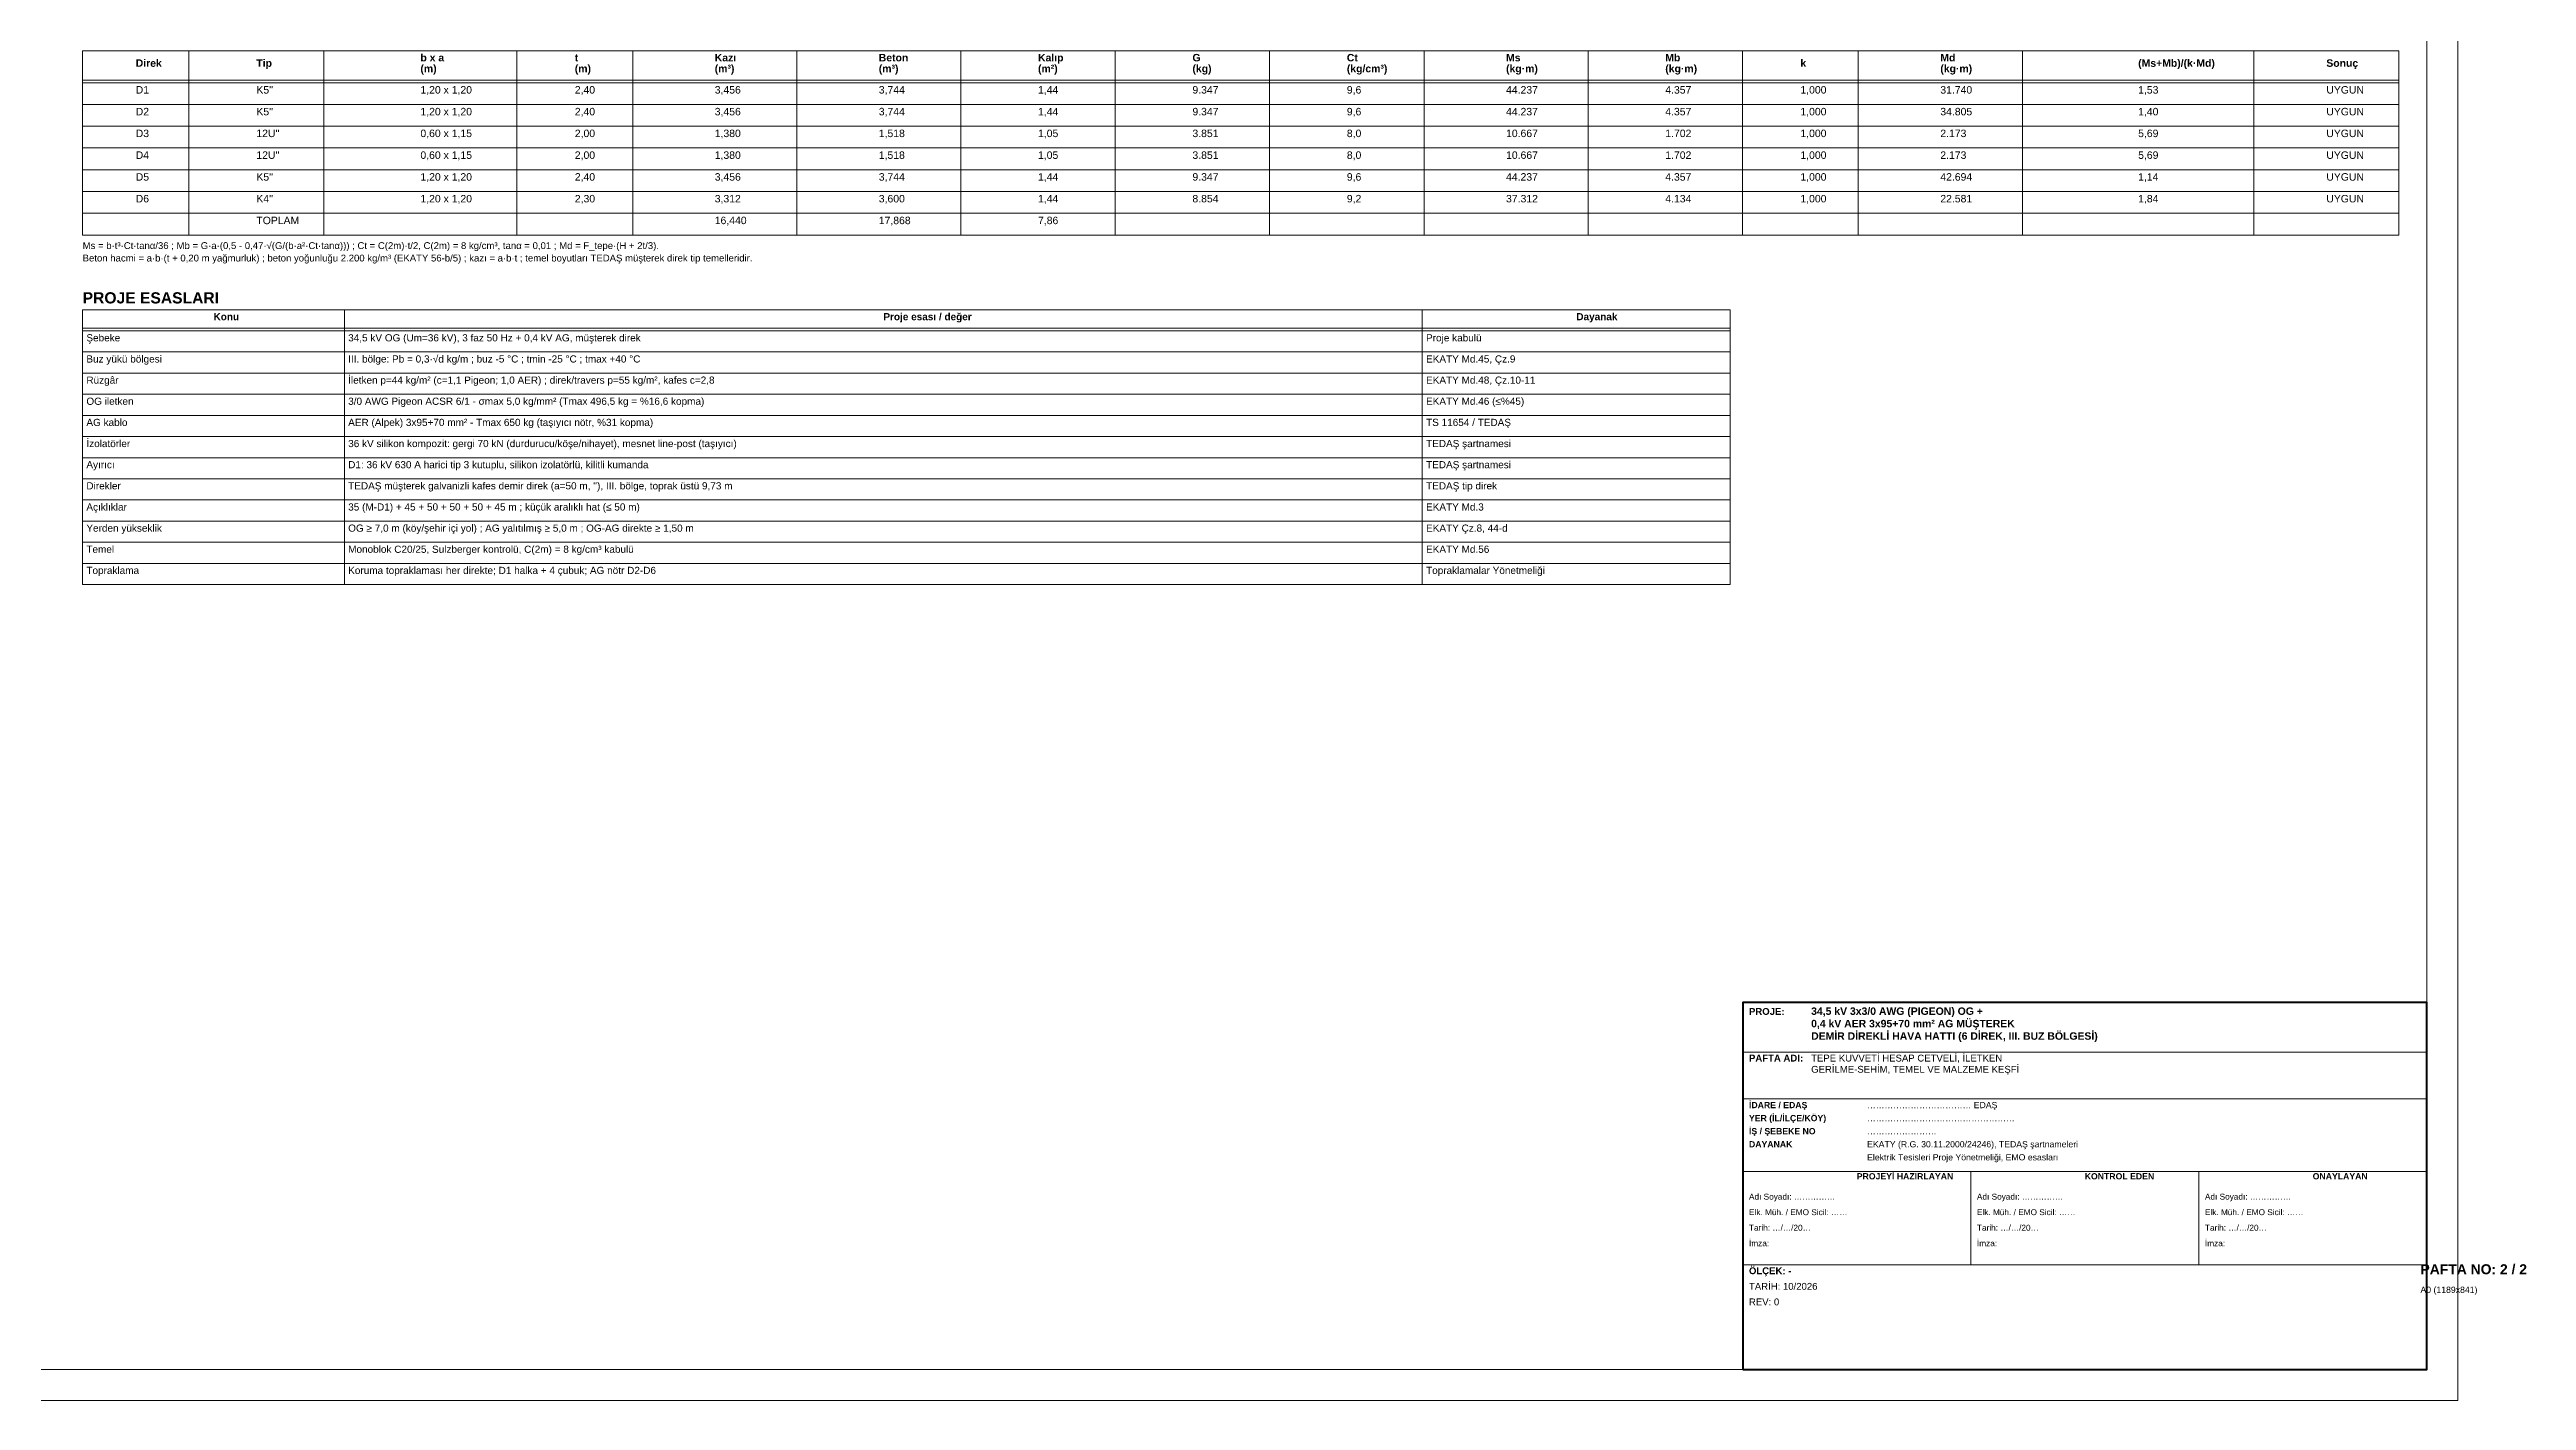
# Model space of a CAD drawing. Header units: millimetres. Extents: x 0 to 2461, y 0 to 841.
# Drawn here: x 1664 to 2461, y 0 to 434 of the extents above; entities that cross this region are included whole.
import ezdxf

# ---------------------------------------------------------------- set-up
doc = ezdxf.new("R2010")
doc.units = ezdxf.units.MM
doc.header["$LTSCALE"] = 6
for name, color, linetype, lineweight, plot in [('00-CERCEVE', 7, 'Continuous', 0, False), ('01-ANTET', 7, 'Continuous', 0, False), ('02-BASLIK', 7, 'Continuous', 0, False), ('42-TABLO', 7, 'Continuous', 0, False), ('43-TABLO-CERCEVE', 7, 'Continuous', 0, False)]:
    doc.layers.add(name, color=color, linetype=linetype, lineweight=lineweight, plot=plot)
doc.styles.add('TRK', font='arial.ttf', dxfattribs={"width": 0.9})
doc.styles.add('TRKB', font='arialbd.ttf', dxfattribs={"width": 0.9})

msp = doc.modelspace()

# ---------------------------------------------------------------- linework, layer by layer
at = {"layer": '00-CERCEVE', "lineweight": 18}
msp.add_lwpolyline([(1250, 0), (2439, 0), (2439, 841), (1250, 841)], close=True, dxfattribs=at)
at = {"layer": '00-CERCEVE'}
msp.add_lwpolyline([(1270, 10), (2429, 10), (2429, 831), (1270, 831)], close=True, dxfattribs=at)
at = {"layer": '01-ANTET'}
for p, q in [((2209, 112), (2429, 112)), ((2209, 97), (2429, 97)), ((2209, 73.6), (2429, 73.6)), ((2209, 43.6), (2429, 43.6))]:
    msp.add_line(p, q, dxfattribs=at)
at = {"layer": '01-ANTET', "lineweight": 50}
msp.add_lwpolyline([(2209, 10), (2429, 10), (2429, 128), (2209, 128)], close=True, dxfattribs=at)
at = {"layer": '01-ANTET'}
for points in [[(2209, 43.6), (2282.33, 43.6), (2282.33, 73.6), (2209, 73.6)], [(2282.33, 43.6), (2355.67, 43.6), (2355.67, 73.6), (2282.33, 73.6)], [(2355.67, 43.6), (2429, 43.6), (2429, 73.6), (2355.67, 73.6)]]:
    msp.add_lwpolyline(points, close=True, dxfattribs=at)
at = {"layer": '42-TABLO'}
for p, q in [((1709.15, 423.8), (1709.15, 416.8)), ((1752.6, 423.8), (1752.6, 416.8)), ((1814.69, 423.8), (1814.69, 416.8)), ((1851.94, 423.8), (1851.94, 416.8)), ((1904.71, 423.8), (1904.71, 416.8)), ((1957.48, 423.8), (1957.48, 416.8)), ((2007.15, 423.8), (2007.15, 416.8)), ((2056.81, 423.8), (2056.81, 416.8)), ((2106.48, 423.8), (2106.48, 416.8)), ((2159.25, 423.8), (2159.25, 416.8)), ((2208.92, 423.8), (2208.92, 416.8)), ((2246.17, 423.8), (2246.17, 416.8)), ((2298.94, 423.8), (2298.94, 416.8)), ((2373.44, 423.8), (2373.44, 416.8)), ((2420, 423.8), (2420, 416.8)), ((1675, 416.8), (2420, 416.8)), ((1709.15, 416.8), (1709.15, 409.8)), ((1752.6, 416.8), (1752.6, 409.8)), ((1814.69, 416.8), (1814.69, 409.8)), ((1851.94, 416.8), (1851.94, 409.8)), ((1904.71, 416.8), (1904.71, 409.8)), ((1957.48, 416.8), (1957.48, 409.8)), ((2007.15, 416.8), (2007.15, 409.8)), ((2056.81, 416.8), (2056.81, 409.8)), ((2106.48, 416.8), (2106.48, 409.8)), ((2159.25, 416.8), (2159.25, 409.8)), ((2208.92, 416.8), (2208.92, 409.8)), ((2246.17, 416.8), (2246.17, 409.8)), ((2298.94, 416.8), (2298.94, 409.8)), ((2373.44, 416.8), (2373.44, 409.8)), ((2420, 416.8), (2420, 409.8)), ((1675, 409.8), (2420, 409.8)), ((1709.15, 409.8), (1709.15, 402.8)), ((1752.6, 409.8), (1752.6, 402.8)), ((1814.69, 409.8), (1814.69, 402.8)), ((1851.94, 409.8), (1851.94, 402.8)), ((1904.71, 409.8), (1904.71, 402.8)), ((1957.48, 409.8), (1957.48, 402.8)), ((2007.15, 409.8), (2007.15, 402.8)), ((2056.81, 409.8), (2056.81, 402.8)), ((2106.48, 409.8), (2106.48, 402.8)), ((2159.25, 409.8), (2159.25, 402.8)), ((2208.92, 409.8), (2208.92, 402.8)), ((2246.17, 409.8), (2246.17, 402.8)), ((2298.94, 409.8), (2298.94, 402.8)), ((2373.44, 409.8), (2373.44, 402.8)), ((2420, 409.8), (2420, 402.8)), ((1675, 402.8), (2420, 402.8)), ((1709.15, 402.8), (1709.15, 395.8)), ((1752.6, 402.8), (1752.6, 395.8)), ((1814.69, 402.8), (1814.69, 395.8)), ((1851.94, 402.8), (1851.94, 395.8)), ((1904.71, 402.8), (1904.71, 395.8)), ((1957.48, 402.8), (1957.48, 395.8)), ((2007.15, 402.8), (2007.15, 395.8)), ((2056.81, 402.8), (2056.81, 395.8)), ((2106.48, 402.8), (2106.48, 395.8)), ((2159.25, 402.8), (2159.25, 395.8)), ((2208.92, 402.8), (2208.92, 395.8)), ((2246.17, 402.8), (2246.17, 395.8)), ((2298.94, 402.8), (2298.94, 395.8)), ((2373.44, 402.8), (2373.44, 395.8)), ((2420, 402.8), (2420, 395.8)), ((1675, 395.8), (2420, 395.8)), ((1709.15, 395.8), (1709.15, 388.8)), ((1752.6, 395.8), (1752.6, 388.8)), ((1814.69, 395.8), (1814.69, 388.8)), ((1851.94, 395.8), (1851.94, 388.8)), ((1904.71, 395.8), (1904.71, 388.8)), ((1957.48, 395.8), (1957.48, 388.8)), ((2007.15, 395.8), (2007.15, 388.8)), ((2056.81, 395.8), (2056.81, 388.8)), ((2106.48, 395.8), (2106.48, 388.8)), ((2159.25, 395.8), (2159.25, 388.8)), ((2208.92, 395.8), (2208.92, 388.8)), ((2246.17, 395.8), (2246.17, 388.8)), ((2298.94, 395.8), (2298.94, 388.8)), ((2373.44, 395.8), (2373.44, 388.8)), ((2420, 395.8), (2420, 388.8)), ((1675, 388.8), (2420, 388.8)), ((1709.15, 388.8), (1709.15, 381.8)), ((1752.6, 388.8), (1752.6, 381.8)), ((1814.69, 388.8), (1814.69, 381.8)), ((1851.94, 388.8), (1851.94, 381.8)), ((1904.71, 388.8), (1904.71, 381.8)), ((1957.48, 388.8), (1957.48, 381.8)), ((2007.15, 388.8), (2007.15, 381.8)), ((2056.81, 388.8), (2056.81, 381.8)), ((2106.48, 388.8), (2106.48, 381.8)), ((2159.25, 388.8), (2159.25, 381.8)), ((2208.92, 388.8), (2208.92, 381.8)), ((2246.17, 388.8), (2246.17, 381.8)), ((2298.94, 388.8), (2298.94, 381.8)), ((2373.44, 388.8), (2373.44, 381.8)), ((2420, 388.8), (2420, 381.8)), ((1675, 381.8), (2420, 381.8)), ((1675, 374.8), (2420, 374.8)), ((1709.15, 381.8), (1709.15, 374.8)), ((1752.6, 381.8), (1752.6, 374.8)), ((1814.69, 381.8), (1814.69, 374.8)), ((1851.94, 381.8), (1851.94, 374.8)), ((1904.71, 381.8), (1904.71, 374.8)), ((1957.48, 381.8), (1957.48, 374.8)), ((2007.15, 381.8), (2007.15, 374.8)), ((2056.81, 381.8), (2056.81, 374.8)), ((2106.48, 381.8), (2106.48, 374.8)), ((2159.25, 381.8), (2159.25, 374.8)), ((2208.92, 381.8), (2208.92, 374.8)), ((2246.17, 381.8), (2246.17, 374.8)), ((2298.94, 381.8), (2298.94, 374.8)), ((2373.44, 381.8), (2373.44, 374.8)), ((2420, 381.8), (2420, 374.8)), ((1759.21, 344), (1759.21, 337.2)), ((2105.93, 344), (2105.93, 337.2)), ((2205, 344), (2205, 337.2)), ((1675, 337.2), (2205, 337.2)), ((1759.21, 337.2), (1759.21, 330.4)), ((2105.93, 337.2), (2105.93, 330.4)), ((2205, 337.2), (2205, 330.4)), ((1675, 330.4), (2205, 330.4)), ((1759.21, 330.4), (1759.21, 323.6)), ((2105.93, 330.4), (2105.93, 323.6)), ((2205, 330.4), (2205, 323.6)), ((1675, 323.6), (2205, 323.6)), ((1759.21, 323.6), (1759.21, 316.8)), ((2105.93, 323.6), (2105.93, 316.8)), ((2205, 323.6), (2205, 316.8)), ((1675, 316.8), (2205, 316.8)), ((1759.21, 316.8), (1759.21, 310)), ((2105.93, 316.8), (2105.93, 310)), ((2205, 316.8), (2205, 310)), ((1675, 310), (2205, 310)), ((1675, 303.2), (2205, 303.2)), ((1759.21, 310), (1759.21, 303.2)), ((1759.21, 303.2), (1759.21, 296.4)), ((2105.93, 310), (2105.93, 303.2)), ((2105.93, 303.2), (2105.93, 296.4)), ((2205, 310), (2205, 303.2)), ((2205, 303.2), (2205, 296.4)), ((1675, 296.4), (2205, 296.4)), ((1759.21, 296.4), (1759.21, 289.6)), ((2105.93, 296.4), (2105.93, 289.6)), ((2205, 296.4), (2205, 289.6)), ((1675, 289.6), (2205, 289.6)), ((1759.21, 289.6), (1759.21, 282.8)), ((2105.93, 289.6), (2105.93, 282.8)), ((2205, 289.6), (2205, 282.8)), ((1675, 282.8), (2205, 282.8)), ((1759.21, 282.8), (1759.21, 276)), ((2105.93, 282.8), (2105.93, 276)), ((2205, 282.8), (2205, 276)), ((1675, 276), (2205, 276)), ((1759.21, 276), (1759.21, 269.2)), ((2105.93, 276), (2105.93, 269.2)), ((2205, 276), (2205, 269.2)), ((1675, 269.2), (2205, 269.2)), ((1759.21, 269.2), (1759.21, 262.4)), ((2105.93, 269.2), (2105.93, 262.4)), ((2205, 269.2), (2205, 262.4)), ((1675, 262.4), (2205, 262.4))]:
    msp.add_line(p, q, dxfattribs=at)
at = {"layer": '43-TABLO-CERCEVE'}
for p, q in [((1675, 434), (1675, 374.8)), ((1709.15, 434), (1709.15, 423.8)), ((1752.6, 434), (1752.6, 423.8)), ((1814.69, 434), (1814.69, 423.8)), ((1851.94, 434), (1851.94, 423.8)), ((1904.71, 434), (1904.71, 423.8)), ((1957.48, 434), (1957.48, 423.8)), ((2007.15, 434), (2007.15, 423.8)), ((2056.81, 434), (2056.81, 423.8)), ((2106.48, 434), (2106.48, 423.8)), ((2159.25, 434), (2159.25, 423.8)), ((2208.92, 434), (2208.92, 423.8)), ((2246.17, 434), (2246.17, 423.8)), ((2298.94, 434), (2298.94, 423.8)), ((2373.44, 434), (2373.44, 423.8)), ((2420, 434), (2420, 423.8)), ((2420, 434), (2420, 374.8)), ((1675, 424.6), (2420, 424.6)), ((1675, 374.8), (2420, 374.8)), ((1675, 350.8), (1675, 262.4)), ((1759.21, 350.8), (1759.21, 344)), ((2105.93, 350.8), (2105.93, 344)), ((2205, 350.8), (2205, 344)), ((2205, 350.8), (2205, 262.4)), ((1675, 344.8), (2205, 344.8)), ((1675, 262.4), (2205, 262.4))]:
    msp.add_line(p, q, dxfattribs=at)
for points in [[(1675, 423.8), (2420, 423.8), (2420, 434), (1675, 434)], [(1675, 344), (2205, 344), (2205, 350.8), (1675, 350.8)]]:
    msp.add_lwpolyline(points, close=True, dxfattribs=at)

# ---------------------------------------------------------------- texts
at = {"layer": '01-ANTET'}
for s, height, style, p in [('PROJE:', 2.2, 'TRKB', (2211, 124)), ('34,5 kV 3x3/0 AWG (PIGEON) OG +', 2.4, 'TRKB', (2231, 124)), ('0,4 kV AER 3x95+70 mm² AG MÜŞTEREK', 2.4, 'TRKB', (2231, 120)), ('TEPE KUVVETİ HESAP CETVELİ, İLETKEN', 2.2, 'TRK', (2231, 109)), ('DEMİR DİREKLİ HAVA HATTI (6 DİREK, III. BUZ BÖLGESİ)', 2.4, 'TRKB', (2231, 116)), ('PAFTA ADI:', 2.2, 'TRKB', (2211, 109)), ('GERİLME-SEHİM, TEMEL VE MALZEME KEŞFİ', 2.2, 'TRK', (2231, 105.4)), ('İDARE / EDAŞ', 2, 'TRKB', (2211, 94)), ('……………………………… EDAŞ', 2, 'TRK', (2249, 94)), ('YER (İL/İLÇE/KÖY)', 2, 'TRKB', (2211, 89.8)), ('İŞ / ŞEBEKE NO', 2, 'TRKB', (2211, 85.6)), ('……………………………………………', 2, 'TRK', (2249, 89.8)), ('DAYANAK', 2, 'TRKB', (2211, 81.4)), ('EKATY (R.G. 30.11.2000/24246), TEDAŞ şartnameleri', 2, 'TRK', (2249, 81.4)), ('……………………', 2, 'TRK', (2249, 85.6)), ('PROJEYİ HAZIRLAYAN', 2, 'TRKB', (2245.67, 71.1)), ('Elektrik Tesisleri Proje Yönetmeliği, EMO esasları', 2, 'TRK', (2249, 77.2)), ('KONTROL EDEN', 2, 'TRKB', (2319, 71.1)), ('ONAYLAYAN', 2, 'TRKB', (2392.33, 71.1)), ('Adı Soyadı: ……………', 1.9, 'TRK', (2211, 64.6)), ('Adı Soyadı: ……………', 1.9, 'TRK', (2284.33, 64.6)), ('Adı Soyadı: ……………', 1.9, 'TRK', (2357.67, 64.6)), ('Tarih: …/…/20…', 1.9, 'TRK', (2211, 54.6)), ('Elk. Müh. / EMO Sicil: ……', 1.9, 'TRK', (2211, 59.6)), ('Tarih: …/…/20…', 1.9, 'TRK', (2284.33, 54.6)), ('Elk. Müh. / EMO Sicil: ……', 1.9, 'TRK', (2284.33, 59.6)), ('Tarih: …/…/20…', 1.9, 'TRK', (2357.67, 54.6)), ('Elk. Müh. / EMO Sicil: ……', 1.9, 'TRK', (2357.67, 59.6)), ('İmza:', 1.9, 'TRK', (2211, 49.6)), ('İmza:', 1.9, 'TRK', (2284.33, 49.6)), ('İmza:', 1.9, 'TRK', (2357.67, 49.6)), ('ÖLÇEK: -', 2.2, 'TRKB', (2211, 40.6)), ('PAFTA NO: 2 / 2', 3.2, 'TRKB', (2427, 40.6)), ('TARİH: 10/2026', 2.2, 'TRK', (2211, 35.6)), ('REV: 0', 2.2, 'TRK', (2211, 30.6)), ('A0 (1189x841)', 2, 'TRK', (2427, 34.6))]:
    msp.add_text(s, height=height, dxfattribs=dict(at, style=style)).set_placement(p)
at = {"layer": '02-BASLIK', "style": 'TRKB'}
msp.add_text('PROJE ESASLARI', height=3.6, dxfattribs=at).set_placement((1675, 352.8))
at = {"layer": '42-TABLO'}
for s, height, style, p in [('Direk', 2.4, 'TRKB', (1692.07, 428.9)), ('Tip', 2.4, 'TRKB', (1730.88, 428.9)), ('b x a', 2.4, 'TRKB', (1783.65, 430.65)), ('t', 2.4, 'TRKB', (1833.31, 430.65)), ('Kazı', 2.4, 'TRKB', (1878.32, 430.65)), ('Beton', 2.4, 'TRKB', (1931.09, 430.65)), ('Kalıp', 2.4, 'TRKB', (1982.31, 430.65)), ('G', 2.4, 'TRKB', (2031.98, 430.65)), ('Ct', 2.4, 'TRKB', (2081.65, 430.65)), ('Ms', 2.4, 'TRKB', (2132.86, 430.65)), ('Mb', 2.4, 'TRKB', (2184.08, 430.65)), ('k', 2.4, 'TRKB', (2227.54, 428.9)), ('Md', 2.4, 'TRKB', (2272.55, 430.65)), ('(Ms+Mb)/(k·Md)', 2.4, 'TRKB', (2336.19, 428.9)), ('Sonuç', 2.4, 'TRKB', (2396.72, 428.9)), ('D1', 2.4, 'TRK', (1692.07, 420.3)), ("K5''", 2.4, 'TRK', (1730.88, 420.3)), ('(m)', 2.4, 'TRKB', (1783.65, 427.15)), ('1,20 x 1,20', 2.4, 'TRK', (1783.65, 420.3)), ('(m)', 2.4, 'TRKB', (1833.31, 427.15)), ('2,40', 2.4, 'TRK', (1833.31, 420.3)), ('3,456', 2.4, 'TRK', (1878.32, 420.3)), ('(m³)', 2.4, 'TRKB', (1878.32, 427.15)), ('3,744', 2.4, 'TRK', (1931.09, 420.3)), ('(m³)', 2.4, 'TRKB', (1931.09, 427.15)), ('(m²)', 2.4, 'TRKB', (1982.31, 427.15)), ('1,44', 2.4, 'TRK', (1982.31, 420.3)), ('9.347', 2.4, 'TRK', (2031.98, 420.3)), ('(kg)', 2.4, 'TRKB', (2031.98, 427.15)), ('9,6', 2.4, 'TRK', (2081.65, 420.3)), ('(kg/cm³)', 2.4, 'TRKB', (2081.65, 427.15)), ('44.237', 2.4, 'TRK', (2132.86, 420.3)), ('(kg·m)', 2.4, 'TRKB', (2132.86, 427.15)), ('4.357', 2.4, 'TRK', (2184.08, 420.3)), ('(kg·m)', 2.4, 'TRKB', (2184.08, 427.15)), ('1,000', 2.4, 'TRK', (2227.54, 420.3)), ('31.740', 2.4, 'TRK', (2272.55, 420.3)), ('(kg·m)', 2.4, 'TRKB', (2272.55, 427.15)), ('1,53', 2.4, 'TRK', (2336.19, 420.3)), ('UYGUN', 2.4, 'TRK', (2396.72, 420.3)), ('D2', 2.4, 'TRK', (1692.07, 413.3)), ("K5''", 2.4, 'TRK', (1730.88, 413.3)), ('1,20 x 1,20', 2.4, 'TRK', (1783.65, 413.3)), ('2,40', 2.4, 'TRK', (1833.31, 413.3)), ('3,456', 2.4, 'TRK', (1878.32, 413.3)), ('3,744', 2.4, 'TRK', (1931.09, 413.3)), ('1,44', 2.4, 'TRK', (1982.31, 413.3)), ('9.347', 2.4, 'TRK', (2031.98, 413.3)), ('9,6', 2.4, 'TRK', (2081.65, 413.3)), ('44.237', 2.4, 'TRK', (2132.86, 413.3)), ('4.357', 2.4, 'TRK', (2184.08, 413.3)), ('1,000', 2.4, 'TRK', (2227.54, 413.3)), ('34.805', 2.4, 'TRK', (2272.55, 413.3)), ('1,40', 2.4, 'TRK', (2336.19, 413.3)), ('UYGUN', 2.4, 'TRK', (2396.72, 413.3)), ('D3', 2.4, 'TRK', (1692.07, 406.3)), ("12U''", 2.4, 'TRK', (1730.88, 406.3)), ('0,60 x 1,15', 2.4, 'TRK', (1783.65, 406.3)), ('2,00', 2.4, 'TRK', (1833.31, 406.3)), ('1,380', 2.4, 'TRK', (1878.32, 406.3)), ('1,518', 2.4, 'TRK', (1931.09, 406.3)), ('1,05', 2.4, 'TRK', (1982.31, 406.3)), ('3.851', 2.4, 'TRK', (2031.98, 406.3)), ('8,0', 2.4, 'TRK', (2081.65, 406.3)), ('10.667', 2.4, 'TRK', (2132.86, 406.3)), ('1.702', 2.4, 'TRK', (2184.08, 406.3)), ('1,000', 2.4, 'TRK', (2227.54, 406.3)), ('2.173', 2.4, 'TRK', (2272.55, 406.3)), ('5,69', 2.4, 'TRK', (2336.19, 406.3)), ('UYGUN', 2.4, 'TRK', (2396.72, 406.3)), ('D4', 2.4, 'TRK', (1692.07, 399.3)), ("12U''", 2.4, 'TRK', (1730.88, 399.3)), ('0,60 x 1,15', 2.4, 'TRK', (1783.65, 399.3)), ('2,00', 2.4, 'TRK', (1833.31, 399.3)), ('1,380', 2.4, 'TRK', (1878.32, 399.3)), ('1,518', 2.4, 'TRK', (1931.09, 399.3)), ('1,05', 2.4, 'TRK', (1982.31, 399.3)), ('3.851', 2.4, 'TRK', (2031.98, 399.3)), ('8,0', 2.4, 'TRK', (2081.65, 399.3)), ('10.667', 2.4, 'TRK', (2132.86, 399.3)), ('1.702', 2.4, 'TRK', (2184.08, 399.3)), ('1,000', 2.4, 'TRK', (2227.54, 399.3)), ('2.173', 2.4, 'TRK', (2272.55, 399.3)), ('5,69', 2.4, 'TRK', (2336.19, 399.3)), ('UYGUN', 2.4, 'TRK', (2396.72, 399.3)), ('D5', 2.4, 'TRK', (1692.07, 392.3)), ("K5''", 2.4, 'TRK', (1730.88, 392.3)), ('1,20 x 1,20', 2.4, 'TRK', (1783.65, 392.3)), ('2,40', 2.4, 'TRK', (1833.31, 392.3)), ('3,456', 2.4, 'TRK', (1878.32, 392.3)), ('3,744', 2.4, 'TRK', (1931.09, 392.3)), ('1,44', 2.4, 'TRK', (1982.31, 392.3)), ('9.347', 2.4, 'TRK', (2031.98, 392.3)), ('9,6', 2.4, 'TRK', (2081.65, 392.3)), ('44.237', 2.4, 'TRK', (2132.86, 392.3)), ('4.357', 2.4, 'TRK', (2184.08, 392.3)), ('1,000', 2.4, 'TRK', (2227.54, 392.3)), ('42.694', 2.4, 'TRK', (2272.55, 392.3)), ('1,14', 2.4, 'TRK', (2336.19, 392.3)), ('UYGUN', 2.4, 'TRK', (2396.72, 392.3)), ('D6', 2.4, 'TRK', (1692.07, 385.3)), ("K4''", 2.4, 'TRK', (1730.88, 385.3)), ('1,20 x 1,20', 2.4, 'TRK', (1783.65, 385.3)), ('2,30', 2.4, 'TRK', (1833.31, 385.3)), ('3,312', 2.4, 'TRK', (1878.32, 385.3)), ('3,600', 2.4, 'TRK', (1931.09, 385.3)), ('1,44', 2.4, 'TRK', (1982.31, 385.3)), ('8.854', 2.4, 'TRK', (2031.98, 385.3)), ('9,2', 2.4, 'TRK', (2081.65, 385.3)), ('37.312', 2.4, 'TRK', (2132.86, 385.3)), ('4.134', 2.4, 'TRK', (2184.08, 385.3)), ('1,000', 2.4, 'TRK', (2227.54, 385.3)), ('22.581', 2.4, 'TRK', (2272.55, 385.3)), ('1,84', 2.4, 'TRK', (2336.19, 385.3)), ('UYGUN', 2.4, 'TRK', (2396.72, 385.3)), ('TOPLAM', 2.4, 'TRK', (1730.88, 378.3)), ('16,440', 2.4, 'TRK', (1878.32, 378.3)), ('17,868', 2.4, 'TRK', (1931.09, 378.3)), ('7,86', 2.4, 'TRK', (1982.31, 378.3)), ('Ms = b·t³·Ct·tanα/36 ; Mb = G·a·(0,5 - 0,47·√(G/(b·a²·Ct·tanα))) ; Ct = C(2m)·t/2, C(2m) = 8 kg/cm³, tanα = 0,01 ; Md = F_tepe·(H + 2t/3).', 2.2, 'TRK', (1675, 370.3)), ('Beton hacmi = a·b·(t + 0,20 m yağmurluk) ; beton yoğunluğu 2.200 kg/m³ (EKATY 56-b/5) ; kazı = a·b·t ; temel boyutları TEDAŞ müşterek direk tip temelleridir.', 2.2, 'TRK', (1675, 366.3)), ('Şebeke', 2.3, 'TRK', (1676.2, 340.6)), ('Konu', 2.3, 'TRKB', (1717.1, 347.4)), ('34,5 kV OG (Um=36 kV), 3 faz 50 Hz + 0,4 kV AG, müşterek direk', 2.3, 'TRK', (1760.41, 340.6)), ('Proje esası / değer', 2.3, 'TRKB', (1932.57, 347.4)), ('Proje kabulü', 2.3, 'TRK', (2107.13, 340.6)), ('Dayanak', 2.3, 'TRKB', (2155.47, 347.4)), ('Buz yükü bölgesi', 2.3, 'TRK', (1676.2, 333.8)), ('III. bölge: Pb = 0,3·√d kg/m ; buz -5 °C ; tmin -25 °C ; tmax +40 °C', 2.3, 'TRK', (1760.41, 333.8)), ('EKATY Md.45, Çz.9', 2.3, 'TRK', (2107.13, 333.8)), ('Rüzgâr', 2.3, 'TRK', (1676.2, 327)), ('İletken p=44 kg/m² (c=1,1 Pigeon; 1,0 AER) ; direk/travers p=55 kg/m², kafes c=2,8', 2.3, 'TRK', (1760.41, 327)), ('EKATY Md.48, Çz.10-11', 2.3, 'TRK', (2107.13, 327)), ('OG iletken', 2.3, 'TRK', (1676.2, 320.2)), ('3/0 AWG Pigeon ACSR 6/1 - σmax 5,0 kg/mm² (Tmax 496,5 kg = %16,6 kopma)', 2.3, 'TRK', (1760.41, 320.2)), ('EKATY Md.46 (≤%45)', 2.3, 'TRK', (2107.13, 320.2)), ('AG kablo', 2.3, 'TRK', (1676.2, 313.4)), ('AER (Alpek) 3x95+70 mm² - Tmax 650 kg (taşıyıcı nötr, %31 kopma)', 2.3, 'TRK', (1760.41, 313.4)), ('TS 11654 / TEDAŞ', 2.3, 'TRK', (2107.13, 313.4)), ('İzolatörler', 2.3, 'TRK', (1676.2, 306.6)), ('36 kV silikon kompozit: gergi 70 kN (durdurucu/köşe/nihayet), mesnet line-post (taşıyıcı)', 2.3, 'TRK', (1760.41, 306.6)), ('TEDAŞ şartnamesi', 2.3, 'TRK', (2107.13, 306.6)), ('Ayırıcı', 2.3, 'TRK', (1676.2, 299.8)), ('Direkler', 2.3, 'TRK', (1676.2, 293)), ("TEDAŞ müşterek galvanizli kafes demir direk (a=50 m, ''), III. bölge, toprak üstü 9,73 m", 2.3, 'TRK', (1760.41, 293)), ('D1: 36 kV 630 A harici tip 3 kutuplu, silikon izolatörlü, kilitli kumanda', 2.3, 'TRK', (1760.41, 299.8)), ('TEDAŞ şartnamesi', 2.3, 'TRK', (2107.13, 299.8)), ('TEDAŞ tip direk', 2.3, 'TRK', (2107.13, 293)), ('Açıklıklar', 2.3, 'TRK', (1676.2, 286.2)), ('35 (M-D1) + 45 + 50 + 50 + 50 + 45 m ; küçük aralıklı hat (≤ 50 m)', 2.3, 'TRK', (1760.41, 286.2)), ('EKATY Md.3', 2.3, 'TRK', (2107.13, 286.2)), ('Yerden yükseklik', 2.3, 'TRK', (1676.2, 279.4)), ('OG ≥ 7,0 m (köy/şehir içi yol) ; AG yalıtılmış ≥ 5,0 m ; OG-AG direkte ≥ 1,50 m', 2.3, 'TRK', (1760.41, 279.4)), ('EKATY Çz.8, 44-d', 2.3, 'TRK', (2107.13, 279.4)), ('Temel', 2.3, 'TRK', (1676.2, 272.6)), ('Monoblok C20/25, Sulzberger kontrolü, C(2m) = 8 kg/cm³ kabulü', 2.3, 'TRK', (1760.41, 272.6)), ('EKATY Md.56', 2.3, 'TRK', (2107.13, 272.6)), ('Topraklama', 2.3, 'TRK', (1676.2, 265.8)), ('Koruma topraklaması her direkte; D1 halka + 4 çubuk; AG nötr D2-D6', 2.3, 'TRK', (1760.41, 265.8)), ('Topraklamalar Yönetmeliği', 2.3, 'TRK', (2107.13, 265.8))]:
    msp.add_text(s, height=height, dxfattribs=dict(at, style=style)).set_placement(p)

doc.saveas('drawing.dxf')
